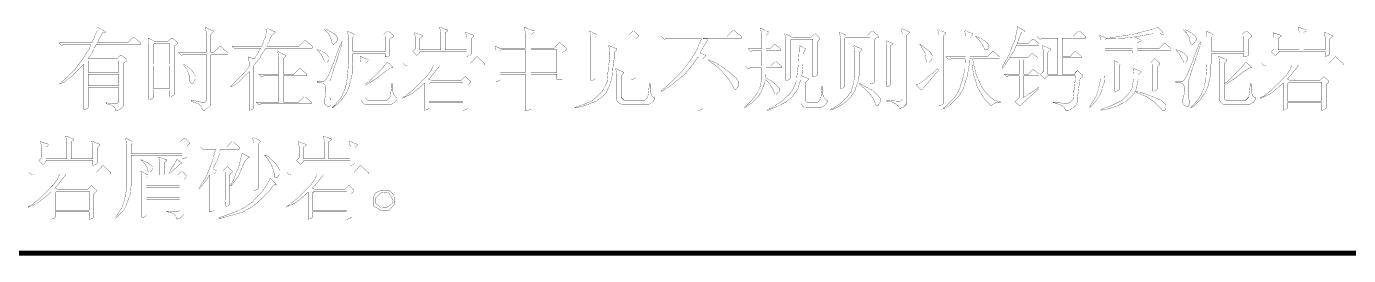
# Model space of a CAD drawing. Extents: x 94 to 452, y -72 to 1042.
# Drawn here: x 268.9 to 322.8, y 798 to 807.4 of the extents above; entities that cross this region are included whole.
import ezdxf

# ---------------------------------------------------------------- set-up
doc = ezdxf.new("R2010")
doc.units = 0
doc.header["$MEASUREMENT"] = 0
doc.layers.add('TREE_LAYER', color=7, linetype='Continuous')

msp = doc.modelspace()

# ---------------------------------------------------------------- linework, layer by layer
at = {"layer": 'TREE_LAYER'}
for points, const_width, elevation in [([(271.827066, 807.342427), (271.827066, 807.342427), (271.827066, 807.218897), (271.607458, 806.72478), (271.593733, 806.711054), (270.248635, 806.711054), (270.358439, 806.60125), (270.399615, 806.60125), (270.427066, 806.642427), (271.566282, 806.642427), (271.566282, 806.642427), (271.497655, 806.463995), (271.387851, 806.313015), (271.23687, 806.052231), (270.907458, 805.613015), (270.550596, 805.269878), (270.289811, 805.036544), (270.468243, 805.105172), (270.550596, 805.187525), (270.797655, 805.352231), (271.264321, 805.832623), (271.278047, 805.832623), (271.278047, 804.007133), (271.3604, 804.007133), (271.415302, 804.034584), (271.456478, 804.07576), (271.456478, 804.885564), (271.456478, 804.885564), (272.691772, 804.885564), (272.705498, 804.885564), (272.705498, 804.295368), (272.623145, 804.22674), (272.417262, 804.22674), (272.21138, 804.267917), (272.183929, 804.267917), (272.183929, 804.22674), (272.376086, 804.185564), (272.48589, 804.116936), (272.554517, 804.048309), (272.581968, 803.938505), (272.595694, 803.938505), (272.705498, 803.979682), (272.801576, 804.034584), (272.883929, 804.116936), (272.883929, 805.873799), (273.021184, 805.969878), (273.034909, 805.983603), (273.034909, 806.02478), (272.815302, 806.203211), (272.774125, 806.203211), (272.623145, 806.052231), (271.442753, 806.052231), (271.442753, 806.065956), (271.566282, 806.230662), (271.78589, 806.642427), (273.583929, 806.642427), (273.583929, 806.711054), (273.323145, 806.930662), (273.281968, 806.930662), (273.06236, 806.711054), (271.827066, 806.711054), (271.827066, 806.72478), (271.909419, 806.87576), (272.032949, 807.109093), (272.0604, 807.122819), (272.183929, 807.15027), (271.827066, 807.342427), (271.827066, 807.342427)], 0.01, 21), ([(273.899615, 806.903211), (273.899615, 806.903211), (273.899615, 806.87576), (273.927066, 806.656152), (273.927066, 804.405172), (274.023145, 804.418897), (274.078047, 804.446348), (274.119223, 804.487525), (274.119223, 804.77576), (274.119223, 804.77576), (274.764321, 804.77576), (274.778047, 804.77576), (274.778047, 804.514976), (274.819223, 804.514976), (274.915302, 804.556152), (274.956478, 804.597329), (274.956478, 806.573799), (275.093733, 806.669878), (275.107458, 806.683603), (275.107458, 806.711054), (274.887851, 806.903211), (274.846674, 806.903211), (274.695694, 806.752231), (274.187851, 806.752231), (273.899615, 806.903211), (273.899615, 806.903211)], 0.01, 21), ([(276.246674, 807.342427), (276.232949, 807.342427), (276.232949, 807.314976), (276.274125, 807.095368), (276.274125, 806.313015), (276.274125, 806.313015), (275.134909, 806.313015), (275.244713, 806.203211), (275.28589, 806.203211), (275.327066, 806.244387), (276.274125, 806.244387), (276.274125, 806.230662), (276.274125, 804.377721), (276.205498, 804.295368), (276.040792, 804.295368), (275.958439, 804.322819), (275.944713, 804.322819), (275.86236, 804.336544), (275.656478, 804.377721), (275.656478, 804.336544), (275.766282, 804.295368), (275.834909, 804.267917), (275.944713, 804.22674), (276.054517, 804.116936), (276.123145, 803.965956), (276.205498, 803.965956), (276.205498, 803.979682), (276.41138, 804.116936), (276.452556, 804.185564), (276.452556, 806.230662), (276.466282, 806.244387), (277.152556, 806.244387), (277.152556, 806.313015), (277.001576, 806.422819), (276.864321, 806.573799), (276.823145, 806.573799), (276.56236, 806.313015), (276.466282, 806.313015), (276.452556, 806.313015), (276.452556, 807.040466), (276.56236, 807.15027), (276.56236, 807.191446), (276.383929, 807.260074), (276.246674, 807.342427), (276.246674, 807.342427)], 0.01, 21), ([(278.758439, 807.30125), (278.744713, 807.30125), (278.744713, 807.287525), (278.676086, 806.930662), (278.634909, 806.862035), (278.566282, 806.642427), (278.525105, 806.573799), (277.317262, 806.573799), (277.427066, 806.463995), (277.468243, 806.463995), (277.509419, 806.491446), (278.483929, 806.491446), (278.483929, 806.491446), (278.346674, 806.244387), (278.223145, 806.052231), (277.976086, 806.134584), (278.017262, 805.928701), (278.017262, 805.75027), (277.907458, 805.585564), (277.248635, 804.92674), (277.289811, 804.92674), (277.303537, 804.92674), (277.468243, 805.022819), (277.605498, 805.132623), (278.017262, 805.544387), (278.017262, 805.530662), (278.017262, 803.965956), (278.099615, 803.979682), (278.154517, 804.007133), (278.195694, 804.048309), (278.195694, 805.777721), (278.456478, 806.093407), (278.497655, 806.203211), (278.634909, 806.381642), (278.676086, 806.477721), (278.689811, 806.491446), (280.583929, 806.491446), (280.583929, 806.573799), (280.323145, 806.793407), (280.281968, 806.793407), (280.06236, 806.573799), (278.730988, 806.573799), (278.730988, 806.573799), (278.813341, 806.738505), (278.93687, 807.013015), (279.074125, 807.122819), (279.074125, 807.15027), (278.758439, 807.30125), (278.758439, 807.30125)], 0.01, 21), ([(281.1604, 807.260074), (281.078047, 807.260074), (281.229027, 807.109093), (281.338831, 806.930662), (281.366282, 806.779682), (281.407458, 806.683603), (281.448635, 806.642427), (281.476086, 806.642427), (281.558439, 806.72478), (281.627066, 806.820858), (281.627066, 806.903211), (281.544713, 807.02674), (281.407458, 807.122819), (281.1604, 807.260074), (281.1604, 807.260074)], 0.01, 21), ([(282.038831, 807.191446), (282.025105, 807.191446), (282.025105, 807.163995), (282.066282, 806.944387), (282.066282, 805.873799), (282.025105, 805.393407), (282.025105, 805.311054), (281.956478, 804.940466), (281.956478, 804.913015), (281.805498, 804.556152), (281.73687, 804.446348), (281.517262, 804.185564), (281.407458, 804.07576), (281.448635, 804.07576), (281.613341, 804.213015), (281.778047, 804.377721), (281.997655, 804.693407), (282.107458, 804.954191), (282.107458, 805.009093), (282.134909, 805.091446), (282.176086, 805.269878), (282.217262, 805.448309), (282.217262, 805.805172), (282.244713, 805.90125), (282.244713, 806.271838), (282.258439, 806.271838), (283.56236, 806.271838), (283.56236, 806.271838), (283.56236, 806.134584), (283.603537, 806.134584), (283.699615, 806.162035), (283.754517, 806.203211), (283.754517, 806.862035), (283.891772, 806.958113), (283.891772, 806.971838), (283.891772, 807.013015), (283.68589, 807.191446), (283.644713, 807.191446), (283.493733, 807.040466), (282.327066, 807.040466), (282.038831, 807.191446), (282.038831, 807.191446)], 0.01, 21), ([(282.28589, 806.971838), (282.28589, 806.971838), (283.56236, 806.971838), (283.56236, 806.971838), (283.56236, 806.354191), (283.56236, 806.354191), (282.258439, 806.354191), (282.244713, 806.354191), (282.244713, 806.930662), (282.28589, 806.971838), (282.28589, 806.971838)], 0.01, 21), ([(285.799615, 807.342427), (285.78589, 807.342427), (285.78589, 807.314976), (285.827066, 807.136544), (285.827066, 806.422819), (285.813341, 806.422819), (284.989811, 806.422819), (284.976086, 806.422819), (284.976086, 806.903211), (285.08589, 806.971838), (285.08589, 806.971838), (285.08589, 807.013015), (284.756478, 807.122819), (284.797655, 806.916936), (284.797655, 806.463995), (284.687851, 806.354191), (284.838831, 806.203211), (284.866282, 806.203211), (284.976086, 806.313015), (284.976086, 806.340466), (284.989811, 806.354191), (286.883929, 806.354191), (286.883929, 806.340466), (286.883929, 806.162035), (286.966282, 806.17576), (287.021184, 806.203211), (287.06236, 806.244387), (287.06236, 806.862035), (287.172164, 806.971838), (287.172164, 807.013015), (286.993733, 807.081642), (286.842753, 807.15027), (286.883929, 806.916936), (286.883929, 806.422819), (286.883929, 806.422819), (286.005498, 806.422819), (286.005498, 806.422819), (286.005498, 807.122819), (286.115302, 807.191446), (286.115302, 807.191446), (286.115302, 807.232623), (285.799615, 807.342427), (285.799615, 807.342427)], 0.01, 21), ([(289.258439, 807.342427), (289.244713, 807.342427), (289.244713, 807.273799), (289.28589, 807.054191), (289.28589, 806.505172), (289.28589, 806.491446), (288.215302, 806.491446), (288.050596, 806.573799), (288.03687, 806.573799), (288.03687, 806.560074), (288.078047, 806.395368), (288.078047, 805.146348), (288.1604, 805.146348), (288.215302, 805.173799), (288.256478, 805.214976), (288.256478, 805.434584), (288.270204, 805.434584), (289.28589, 805.434584), (289.28589, 805.434584), (289.28589, 803.938505), (289.327066, 803.938505), (289.450596, 803.979682), (289.505498, 804.007133), (289.505498, 805.434584), (289.505498, 805.434584), (290.56236, 805.434584), (290.56236, 805.434584), (290.56236, 805.214976), (290.781968, 805.214976), (290.781968, 806.313015), (290.9604, 806.422819), (290.974125, 806.422819), (290.974125, 806.463995), (290.83687, 806.587525), (290.68589, 806.711054), (290.644713, 806.711054), (290.452556, 806.491446), (289.505498, 806.491446), (289.505498, 806.505172), (289.505498, 807.040466), (289.642753, 807.15027), (289.656478, 807.15027), (289.656478, 807.191446), (289.43687, 807.260074), (289.423145, 807.260074), (289.258439, 807.342427), (289.258439, 807.342427)], 0.01, 21), ([(291.907458, 807.191446), (291.907458, 807.191446), (291.907458, 807.163995), (291.948635, 806.944387), (291.948635, 805.173799), (292.030988, 805.187525), (292.08589, 805.214976), (292.127066, 805.256152), (292.127066, 806.930662), (292.168243, 806.971838), (293.581968, 806.971838), (293.595694, 806.971838), (293.595694, 805.214976), (293.63687, 805.214976), (293.732949, 805.256152), (293.774125, 805.283603), (293.774125, 806.862035), (293.883929, 806.971838), (293.883929, 807.013015), (293.705498, 807.191446), (293.664321, 807.191446), (293.513341, 807.040466), (292.195694, 807.040466), (291.907458, 807.191446), (291.907458, 807.191446)], 0.01, 21), ([(297.781968, 807.232623), (297.754517, 807.232623), (297.493733, 806.971838), (294.817262, 806.971838), (294.927066, 806.862035), (294.968243, 806.862035), (295.009419, 806.903211), (296.464321, 806.903211), (296.464321, 806.889485), (296.327066, 806.573799), (296.327066, 806.560074), (296.244713, 806.381642), (295.983929, 805.969878), (295.695694, 805.585564), (295.132949, 805.022819), (294.789811, 804.734584), (294.872164, 804.748309), (295.187851, 804.954191), (295.764321, 805.420858), (296.107458, 805.832623), (296.272164, 806.079682), (296.313341, 806.134584), (296.327066, 806.107133), (296.327066, 803.965956), (296.395694, 803.965956), (296.464321, 804.007133), (296.505498, 804.048309), (296.505498, 806.052231), (296.615302, 806.162035), (296.615302, 806.203211), (296.395694, 806.299289), (296.725105, 806.862035), (296.725105, 806.862035), (296.519223, 806.889485), (296.532949, 806.903211), (298.083929, 806.903211), (298.083929, 806.971838), (297.932949, 807.081642), (297.781968, 807.232623), (297.781968, 807.232623)], 0.01, 21), ([(298.880007, 807.30125), (298.866282, 807.30125), (298.866282, 807.273799), (298.907458, 807.054191), (298.907458, 806.463995), (298.907458, 806.463995), (298.358439, 806.463995), (298.468243, 806.354191), (298.509419, 806.354191), (298.53687, 806.381642), (298.907458, 806.381642), (298.907458, 806.381642), (298.907458, 805.763995), (298.907458, 805.763995), (298.248635, 805.763995), (298.358439, 805.654191), (298.399615, 805.654191), (298.427066, 805.695368), (298.907458, 805.695368), (298.907458, 805.681642), (298.907458, 805.242427), (298.880007, 805.077721), (298.852556, 804.967917), (298.838831, 804.885564), (298.729027, 804.665956), (298.578047, 804.446348), (298.207458, 804.07576), (298.26236, 804.089485), (298.399615, 804.199289), (298.495694, 804.254191), (298.770204, 804.528701), (298.907458, 804.734584), (299.058439, 805.173799), (299.058439, 805.228701), (299.209419, 805.063995), (299.374125, 804.816936), (299.456478, 804.597329), (299.497655, 804.597329), (299.634909, 804.734584), (299.634909, 804.844387), (299.442753, 805.05027), (299.319223, 805.146348), (299.140792, 805.242427), (299.072164, 805.283603), (299.08589, 805.434584), (299.08589, 805.681642), (299.099615, 805.695368), (299.717262, 805.695368), (299.717262, 805.763995), (299.497655, 805.942427), (299.456478, 805.942427), (299.278047, 805.763995), (299.099615, 805.763995), (299.08589, 805.763995), (299.08589, 806.381642), (299.099615, 806.381642), (299.676086, 806.381642), (299.676086, 806.463995), (299.456478, 806.642427), (299.415302, 806.642427), (299.23687, 806.463995), (299.099615, 806.463995), (299.08589, 806.463995), (299.08589, 807.013015), (299.195694, 807.122819), (299.195694, 807.15027), (299.017262, 807.232623), (298.880007, 807.30125), (298.880007, 807.30125)], 0.01, 21), ([(299.868243, 807.081642), (299.854517, 807.081642), (299.854517, 807.054191), (299.895694, 806.834584), (299.895694, 805.173799), (299.978047, 805.187525), (300.032949, 805.214976), (300.074125, 805.256152), (300.074125, 806.820858), (300.115302, 806.862035), (300.993733, 806.862035), (300.993733, 806.862035), (300.993733, 805.32478), (301.034909, 805.32478), (301.144713, 805.365956), (301.172164, 805.393407), (301.172164, 806.752231), (301.281968, 806.862035), (301.281968, 806.903211), (301.103537, 807.081642), (301.06236, 807.081642), (300.925105, 806.930662), (300.156478, 806.930662), (299.868243, 807.081642), (299.868243, 807.081642)], 0.01, 21), ([(303.43687, 807.191446), (303.395694, 807.191446), (303.217262, 807.013015), (302.366282, 807.013015), (302.078047, 807.15027), (302.119223, 806.916936), (302.119223, 804.844387), (302.201576, 804.858113), (302.256478, 804.885564), (302.297655, 804.92674), (302.297655, 806.903211), (302.338831, 806.930662), (303.313341, 806.930662), (303.327066, 806.930662), (303.327066, 805.036544), (303.368243, 805.036544), (303.464321, 805.063995), (303.505498, 805.105172), (303.505498, 806.820858), (303.574125, 806.903211), (303.683929, 806.930662), (303.683929, 806.971838), (303.43687, 807.191446), (303.43687, 807.191446)], 0.01, 21), ([(304.603537, 807.30125), (304.603537, 807.30125), (304.603537, 807.273799), (304.644713, 807.054191), (304.644713, 804.405172), (304.56236, 804.336544), (304.41138, 804.336544), (304.41138, 804.336544), (304.219223, 804.35027), (304.219223, 804.363995), (304.013341, 804.377721), (304.013341, 804.336544), (304.232949, 804.295368), (304.425105, 804.185564), (304.493733, 804.116936), (304.493733, 804.048309), (304.576086, 804.048309), (304.672164, 804.07576), (304.823145, 804.22674), (304.823145, 807.013015), (304.932949, 807.122819), (304.932949, 807.15027), (304.754517, 807.232623), (304.603537, 807.30125), (304.603537, 807.30125)], 0.01, 21), ([(306.099615, 807.260074), (306.08589, 807.260074), (306.08589, 807.246348), (306.127066, 807.02674), (306.127066, 805.599289), (306.127066, 805.599289), (306.113341, 805.599289), (306.08589, 805.654191), (305.852556, 805.448309), (305.729027, 805.365956), (305.564321, 805.20125), (305.358439, 805.063995), (305.207458, 804.995368), (305.427066, 804.77576), (305.948635, 805.393407), (306.127066, 805.571838), (306.127066, 805.571838), (306.127066, 804.158113), (306.195694, 804.158113), (306.264321, 804.185564), (306.305498, 804.22674), (306.305498, 806.971838), (306.415302, 807.081642), (306.415302, 807.122819), (306.23687, 807.191446), (306.099615, 807.260074), (306.099615, 807.260074)], 0.01, 21), ([(307.197655, 807.232623), (307.183929, 807.232623), (307.183929, 807.205172), (307.225105, 806.985564), (307.225105, 806.203211), (307.225105, 806.203211), (307.225105, 806.134584), (307.21138, 806.134584), (306.415302, 806.134584), (306.525105, 806.02478), (306.566282, 806.02478), (306.607458, 806.052231), (307.21138, 806.052231), (307.21138, 806.052231), (307.197655, 805.846348), (307.197655, 805.846348), (307.197655, 805.791446), (307.197655, 805.777721), (307.197655, 805.722819), (307.183929, 805.722819), (307.183929, 805.640466), (307.142753, 805.379682), (307.087851, 805.187525), (307.074125, 805.132623), (307.032949, 805.022819), (307.005498, 804.913015), (306.895694, 804.665956), (306.744713, 804.446348), (306.442753, 804.144387), (306.278047, 804.007133), (306.387851, 804.048309), (306.593733, 804.185564), (306.93687, 804.528701), (307.074125, 804.734584), (307.101576, 804.789485), (307.156478, 804.913015), (307.156478, 804.92674), (307.293733, 805.352231), (307.334909, 805.599289), (307.376086, 805.846348), (307.389811, 806.038505), (307.389811, 806.052231), (307.472164, 806.052231), (307.48589, 806.052231), (307.48589, 805.818897), (307.513341, 805.654191), (307.554517, 805.393407), (307.595694, 805.256152), (307.595694, 805.242427), (307.623145, 805.20125), (307.691772, 804.92674), (307.883929, 804.597329), (307.993733, 804.418897), (308.254517, 804.158113), (308.281968, 804.158113), (308.364321, 804.22674), (308.4604, 804.267917), (308.652556, 804.267917), (308.652556, 804.295368), (308.391772, 804.377721), (308.213341, 804.514976), (308.021184, 804.707133), (307.883929, 804.913015), (307.664321, 805.379682), (307.595694, 805.654191), (307.595694, 805.667917), (307.568243, 805.75027), (307.568243, 805.763995), (307.513341, 806.052231), (307.527066, 806.052231), (308.61138, 806.052231), (308.61138, 806.134584), (308.364321, 806.354191), (308.323145, 806.354191), (308.103537, 806.134584), (307.403537, 806.134584), (307.403537, 806.162035), (307.403537, 806.203211), (307.403537, 806.930662), (307.513341, 807.040466), (307.513341, 807.081642), (307.334909, 807.15027), (307.197655, 807.232623), (307.197655, 807.232623)], 0.01, 21), ([(307.63687, 806.971838), (307.623145, 806.971838), (307.746674, 806.848309), (307.883929, 806.669878), (307.966282, 806.518897), (308.021184, 806.422819), (308.034909, 806.422819), (308.103537, 806.422819), (308.172164, 806.532623), (308.172164, 806.60125), (308.103537, 806.711054), (307.883929, 806.862035), (307.63687, 806.971838), (307.63687, 806.971838)], 0.01, 21), ([(309.338831, 807.369878), (309.338831, 807.369878), (309.338831, 807.328701), (309.229027, 806.793407), (309.146674, 806.642427), (309.009419, 806.244387), (308.734909, 805.75027), (308.707458, 805.695368), (308.707458, 805.654191), (308.789811, 805.736544), (308.995694, 806.065956), (309.009419, 806.02478), (309.407458, 806.02478), (309.407458, 806.011054), (309.407458, 805.434584), (309.407458, 805.434584), (308.789811, 805.434584), (308.899615, 805.32478), (308.927066, 805.32478), (308.968243, 805.365956), (309.407458, 805.365956), (309.407458, 805.352231), (309.407458, 804.487525), (309.256478, 804.336544), (309.256478, 804.295368), (309.407458, 804.158113), (309.448635, 804.158113), (310.217262, 804.844387), (310.217262, 804.885564), (310.176086, 804.885564), (310.038831, 804.77576), (309.599615, 804.487525), (309.58589, 804.487525), (309.58589, 805.352231), (309.599615, 805.365956), (310.217262, 805.365956), (310.217262, 805.434584), (309.997655, 805.613015), (309.956478, 805.613015), (309.778047, 805.434584), (309.599615, 805.434584), (309.58589, 805.434584), (309.58589, 806.011054), (309.599615, 806.02478), (310.176086, 806.02478), (310.176086, 806.093407), (309.956478, 806.271838), (309.915302, 806.271838), (309.73687, 806.093407), (309.023145, 806.093407), (309.009419, 806.093407), (309.187851, 806.367917), (309.297655, 806.614976), (309.297655, 806.60125), (310.217262, 806.60125), (310.217262, 806.683603), (309.997655, 806.862035), (309.956478, 806.862035), (309.778047, 806.683603), (309.325105, 806.683603), (309.325105, 806.683603), (309.366282, 806.779682), (309.448635, 807.013015), (309.517262, 807.15027), (309.517262, 807.15027), (309.627066, 807.15027), (309.627066, 807.191446), (309.338831, 807.369878), (309.338831, 807.369878)], 0.01, 21), ([(311.864321, 807.191446), (311.823145, 807.191446), (311.603537, 806.971838), (310.134909, 806.971838), (310.244713, 806.862035), (310.28589, 806.862035), (310.327066, 806.903211), (310.972164, 806.903211), (310.98589, 806.889485), (310.98589, 805.434584), (310.972164, 805.434584), (310.587851, 805.434584), (310.574125, 805.434584), (310.574125, 806.313015), (310.683929, 806.422819), (310.683929, 806.463995), (310.505498, 806.532623), (310.354517, 806.60125), (310.395694, 806.367917), (310.395694, 805.544387), (310.28589, 805.434584), (310.28589, 805.393407), (310.43687, 805.256152), (310.464321, 805.256152), (310.574125, 805.365956), (311.68589, 805.365956), (311.699615, 805.352231), (311.713341, 805.214976), (311.672164, 805.077721), (311.603537, 804.405172), (311.521184, 804.322819), (311.383929, 804.22674), (311.232949, 804.22674), (310.999615, 804.295368), (310.793733, 804.295368), (310.793733, 804.267917), (310.834909, 804.267917), (311.095694, 804.185564), (311.246674, 804.07576), (311.315302, 803.938505), (311.383929, 803.938505), (311.630988, 804.07576), (311.713341, 804.158113), (311.727066, 804.171838), (311.781968, 804.322819), (311.781968, 804.432623), (311.850596, 804.995368), (311.864321, 805.077721), (311.891772, 805.256152), (312.001576, 805.365956), (312.001576, 805.393407), (311.891772, 805.47576), (311.781968, 805.585564), (311.672164, 805.47576), (311.68589, 805.448309), (311.672164, 805.434584), (311.164321, 805.434584), (311.164321, 805.434584), (311.164321, 806.093407), (311.164321, 806.093407), (311.932949, 806.093407), (311.932949, 806.162035), (311.713341, 806.354191), (311.672164, 806.354191), (311.493733, 806.162035), (311.164321, 806.162035), (311.164321, 806.17576), (311.164321, 806.889485), (311.164321, 806.903211), (312.11138, 806.903211), (312.11138, 806.971838), (311.864321, 807.191446), (311.864321, 807.191446)], 0.01, 21), ([(315.06236, 807.342427), (314.746674, 807.232623), (314.719223, 807.232623), (313.991772, 807.040466), (313.950596, 807.040466), (313.08589, 806.903211), (313.017262, 806.903211), (313.017262, 806.889485), (312.948635, 806.889485), (312.948635, 806.903211), (312.921184, 806.916936), (312.687851, 807.013015), (312.729027, 806.834584), (312.729027, 805.242427), (312.646674, 804.871838), (312.646674, 804.844387), (312.53687, 804.514976), (312.427066, 804.336544), (312.289811, 804.116936), (312.289811, 804.07576), (312.550596, 804.35027), (312.687851, 804.556152), (312.701576, 804.611054), (312.797655, 804.830662), (312.797655, 804.871838), (312.866282, 805.063995), (312.880007, 805.228701), (312.893733, 805.228701), (312.893733, 805.269878), (312.907458, 805.393407), (312.907458, 806.381642), (312.907458, 806.381642), (314.019223, 806.381642), (314.032949, 806.381642), (314.019223, 806.271838), (314.019223, 806.271838), (314.019223, 806.17576), (314.019223, 806.17576), (314.019223, 806.093407), (314.005498, 806.093407), (314.005498, 805.997329), (314.005498, 805.997329), (314.005498, 805.914976), (314.005498, 805.914976), (313.442753, 805.914976), (313.278047, 805.983603), (313.305498, 805.805172), (313.305498, 804.734584), (313.401576, 804.748309), (313.456478, 804.77576), (313.497655, 804.816936), (313.497655, 805.805172), (313.525105, 805.832623), (314.842753, 805.832623), (314.842753, 805.832623), (314.842753, 804.734584), (314.883929, 804.734584), (314.980007, 804.77576), (315.034909, 804.816936), (315.034909, 805.722819), (315.144713, 805.832623), (315.144713, 805.873799), (314.952556, 806.052231), (314.925105, 806.052231), (314.774125, 805.914976), (314.197655, 805.914976), (314.183929, 805.914976), (314.183929, 805.956152), (314.197655, 805.969878), (314.197655, 806.065956), (314.197655, 806.065956), (314.197655, 806.162035), (314.197655, 806.162035), (314.197655, 806.258113), (314.21138, 806.271838), (314.21138, 806.381642), (314.21138, 806.381642), (315.61138, 806.381642), (315.61138, 806.463995), (315.364321, 806.683603), (315.323145, 806.683603), (315.103537, 806.463995), (314.225105, 806.463995), (314.21138, 806.463995), (314.21138, 806.532623), (314.225105, 806.532623), (314.225105, 806.711054), (314.36236, 806.779682), (314.376086, 806.793407), (314.376086, 806.820858), (314.087851, 806.958113), (314.115302, 806.958113), (314.238831, 806.971838), (314.870204, 807.081642), (315.144713, 807.081642), (315.281968, 807.040466), (315.254517, 807.15027), (315.06236, 807.342427), (315.06236, 807.342427)], 0.01, 21), ([(314.019223, 806.944387), (314.019223, 806.958113), (314.046674, 806.944387), (314.046674, 806.669878), (314.032949, 806.669878), (314.032949, 806.573799), (314.032949, 806.560074), (314.032949, 806.463995), (314.019223, 806.463995), (312.907458, 806.463995), (312.907458, 806.463995), (312.907458, 806.820858), (312.948635, 806.87576), (313.717262, 806.903211), (313.854517, 806.930662), (314.019223, 806.944387), (314.019223, 806.944387)], 0.01, 21), ([(316.1604, 807.260074), (316.078047, 807.260074), (316.229027, 807.109093), (316.338831, 806.930662), (316.366282, 806.779682), (316.407458, 806.683603), (316.448635, 806.642427), (316.476086, 806.642427), (316.558439, 806.72478), (316.627066, 806.820858), (316.627066, 806.903211), (316.544713, 807.02674), (316.407458, 807.122819), (316.1604, 807.260074), (316.1604, 807.260074)], 0.01, 21), ([(317.038831, 807.191446), (317.025105, 807.191446), (317.025105, 807.163995), (317.066282, 806.944387), (317.066282, 805.873799), (317.025105, 805.393407), (317.025105, 805.311054), (316.956478, 804.940466), (316.956478, 804.913015), (316.805498, 804.556152), (316.73687, 804.446348), (316.517262, 804.185564), (316.407458, 804.07576), (316.448635, 804.07576), (316.613341, 804.213015), (316.778047, 804.377721), (316.997655, 804.693407), (317.107458, 804.954191), (317.107458, 805.009093), (317.134909, 805.091446), (317.176086, 805.269878), (317.217262, 805.448309), (317.217262, 805.805172), (317.244713, 805.90125), (317.244713, 806.271838), (317.258439, 806.271838), (318.56236, 806.271838), (318.56236, 806.271838), (318.56236, 806.134584), (318.603537, 806.134584), (318.699615, 806.162035), (318.754517, 806.203211), (318.754517, 806.862035), (318.891772, 806.958113), (318.891772, 806.971838), (318.891772, 807.013015), (318.68589, 807.191446), (318.644713, 807.191446), (318.493733, 807.040466), (317.327066, 807.040466), (317.038831, 807.191446), (317.038831, 807.191446)], 0.01, 21), ([(317.28589, 806.971838), (317.28589, 806.971838), (318.56236, 806.971838), (318.56236, 806.971838), (318.56236, 806.354191), (318.56236, 806.354191), (317.258439, 806.354191), (317.244713, 806.354191), (317.244713, 806.930662), (317.28589, 806.971838), (317.28589, 806.971838)], 0.01, 21), ([(320.799615, 807.342427), (320.78589, 807.342427), (320.78589, 807.314976), (320.827066, 807.136544), (320.827066, 806.422819), (320.813341, 806.422819), (319.989811, 806.422819), (319.976086, 806.422819), (319.976086, 806.903211), (320.08589, 806.971838), (320.08589, 806.971838), (320.08589, 807.013015), (319.756478, 807.122819), (319.797655, 806.916936), (319.797655, 806.463995), (319.687851, 806.354191), (319.838831, 806.203211), (319.866282, 806.203211), (319.976086, 806.313015), (319.976086, 806.340466), (319.989811, 806.354191), (321.883929, 806.354191), (321.883929, 806.340466), (321.883929, 806.162035), (321.966282, 806.17576), (322.021184, 806.203211), (322.06236, 806.244387), (322.06236, 806.862035), (322.172164, 806.971838), (322.172164, 807.013015), (321.993733, 807.081642), (321.842753, 807.15027), (321.883929, 806.916936), (321.883929, 806.422819), (321.883929, 806.422819), (321.005498, 806.422819), (321.005498, 806.422819), (321.005498, 807.122819), (321.115302, 807.191446), (321.115302, 807.191446), (321.115302, 807.232623), (320.799615, 807.342427), (320.799615, 807.342427)], 0.01, 21), ([(274.146674, 806.669878), (274.146674, 806.683603), (274.764321, 806.683603), (274.778047, 806.669878), (274.778047, 805.846348), (274.764321, 805.832623), (274.119223, 805.832623), (274.119223, 805.846348), (274.119223, 806.642427), (274.146674, 806.669878), (274.146674, 806.669878)], 0.01, 21), ([(279.197655, 806.354191), (279.183929, 806.354191), (279.183929, 806.32674), (279.225105, 806.107133), (279.225105, 805.434584), (279.225105, 805.434584), (278.415302, 805.434584), (278.525105, 805.32478), (278.566282, 805.32478), (278.607458, 805.365956), (279.225105, 805.365956), (279.225105, 805.352231), (279.225105, 804.309093), (279.225105, 804.295368), (278.305498, 804.295368), (278.415302, 804.185564), (278.456478, 804.185564), (278.497655, 804.22674), (280.542753, 804.22674), (280.542753, 804.295368), (280.295694, 804.514976), (280.254517, 804.514976), (280.034909, 804.295368), (279.417262, 804.295368), (279.403537, 804.309093), (279.403537, 805.352231), (279.417262, 805.365956), (280.364321, 805.365956), (280.364321, 805.434584), (280.103537, 805.654191), (280.06236, 805.654191), (279.842753, 805.434584), (279.417262, 805.434584), (279.403537, 805.434584), (279.403537, 806.052231), (279.513341, 806.162035), (279.513341, 806.203211), (279.334909, 806.271838), (279.197655, 806.354191), (279.197655, 806.354191)], 0.01, 21), ([(280.830988, 806.422819), (280.789811, 806.422819), (280.872164, 806.340466), (280.968243, 806.203211), (281.119223, 805.914976), (281.187851, 805.914976), (281.229027, 805.956152), (281.256478, 806.011054), (281.256478, 806.134584), (281.187851, 806.230662), (281.078047, 806.313015), (280.940792, 806.381642), (280.830988, 806.422819), (280.830988, 806.422819)], 0.01, 21), ([(281.805498, 806.752231), (281.73687, 806.642427), (281.517262, 806.079682), (281.517262, 806.052231), (281.256478, 805.393407), (281.146674, 805.214976), (281.078047, 805.146348), (280.789811, 805.146348), (280.789811, 805.105172), (280.899615, 805.105172), (281.03687, 805.063995), (281.119223, 804.981642), (281.146674, 804.885564), (281.146674, 804.734584), (281.119223, 804.542427), (281.119223, 804.514976), (281.078047, 804.418897), (281.078047, 804.267917), (281.119223, 804.185564), (281.215302, 804.116936), (281.297655, 804.116936), (281.338831, 804.213015), (281.338831, 804.377721), (281.297655, 804.514976), (281.297655, 805.146348), (281.338831, 805.242427), (281.380007, 805.365956), (281.476086, 805.681642), (281.503537, 805.75027), (281.778047, 806.587525), (281.778047, 806.614976), (281.805498, 806.752231), (281.805498, 806.752231)], 0.01, 21), ([(288.297655, 806.422819), (288.297655, 806.422819), (289.28589, 806.422819), (289.28589, 806.422819), (289.28589, 805.516936), (289.28589, 805.503211), (288.270204, 805.503211), (288.256478, 805.516936), (288.256478, 806.381642), (288.297655, 806.422819), (288.297655, 806.422819)], 0.01, 21), ([(289.505498, 806.422819), (289.505498, 806.422819), (290.56236, 806.422819), (290.56236, 806.422819), (290.56236, 805.516936), (290.56236, 805.503211), (289.505498, 805.503211), (289.505498, 805.516936), (289.505498, 806.422819), (289.505498, 806.422819)], 0.01, 21), ([(292.676086, 806.60125), (292.676086, 806.60125), (292.676086, 806.587525), (292.717262, 806.367917), (292.717262, 806.038505), (292.676086, 805.832623), (292.66236, 805.599289), (292.634909, 805.47576), (292.634909, 805.420858), (292.607458, 805.105172), (292.415302, 804.734584), (292.223145, 804.542427), (291.976086, 804.336544), (291.619223, 804.185564), (291.289811, 804.07576), (291.399615, 804.07576), (291.783929, 804.185564), (292.140792, 804.322819), (292.168243, 804.336544), (292.415302, 804.514976), (292.566282, 804.665956), (292.744713, 805.063995), (292.78589, 805.242427), (292.827066, 805.420858), (292.840792, 805.613015), (292.854517, 805.791446), (292.854517, 805.846348), (292.895694, 806.038505), (292.895694, 806.313015), (293.005498, 806.422819), (293.005498, 806.463995), (292.827066, 806.532623), (292.676086, 806.60125), (292.676086, 806.60125)], 0.01, 21), ([(300.444713, 806.60125), (300.444713, 806.60125), (300.444713, 806.560074), (300.430988, 806.271838), (300.403537, 805.914976), (300.403537, 805.818897), (300.334909, 805.256152), (300.334909, 805.173799), (300.183929, 804.816936), (300.046674, 804.62478), (299.744713, 804.336544), (299.470204, 804.158113), (299.127066, 803.965956), (299.127066, 803.938505), (299.470204, 804.089485), (299.895694, 804.295368), (300.142753, 804.50125), (300.170204, 804.528701), (300.376086, 804.803211), (300.499615, 805.20125), (300.513341, 805.187525), (300.513341, 805.160074), (300.513341, 804.22674), (300.595694, 804.116936), (300.719223, 804.07576), (301.323145, 804.07576), (301.391772, 804.116936), (301.501576, 804.185564), (301.583929, 804.295368), (301.583929, 804.377721), (301.542753, 804.377721), (301.474125, 804.446348), (301.391772, 804.62478), (301.391772, 804.92674), (301.364321, 804.92674), (301.364321, 804.830662), (301.323145, 804.473799), (301.281968, 804.377721), (301.172164, 804.267917), (300.774125, 804.267917), (300.705498, 804.336544), (300.705498, 805.105172), (300.815302, 805.214976), (300.815302, 805.256152), (300.623145, 805.32478), (300.540792, 805.365956), (300.554517, 805.420858), (300.568243, 805.640466), (300.595694, 805.860074), (300.595694, 806.271838), (300.705498, 806.463995), (300.444713, 806.60125), (300.444713, 806.60125)], 0.01, 21), ([(302.668243, 806.60125), (302.668243, 806.60125), (302.668243, 806.587525), (302.695694, 806.367917), (302.695694, 805.311054), (302.654517, 805.063995), (302.640792, 805.05027), (302.627066, 804.954191), (302.558439, 804.734584), (302.407458, 804.514976), (302.105498, 804.22674), (301.830988, 804.048309), (301.707458, 804.007133), (301.817262, 804.007133), (301.830988, 804.007133), (302.105498, 804.144387), (302.325105, 804.295368), (302.558439, 804.528701), (302.73687, 804.803211), (302.750596, 804.885564), (302.846674, 805.160074), (302.8604, 805.283603), (302.887851, 805.407133), (302.887851, 806.313015), (302.997655, 806.422819), (302.997655, 806.463995), (302.805498, 806.532623), (302.668243, 806.60125), (302.668243, 806.60125)], 0.01, 21), ([(303.98589, 806.793407), (303.98589, 806.793407), (303.98589, 806.779682), (304.013341, 806.614976), (304.013341, 804.92674), (304.095694, 804.92674), (304.164321, 804.995368), (304.164321, 806.60125), (304.274125, 806.683603), (304.095694, 806.752231), (304.081968, 806.752231), (303.98589, 806.793407), (303.98589, 806.793407)], 0.01, 21), ([(305.358439, 806.642427), (305.358439, 806.642427), (305.372164, 806.628701), (305.578047, 806.271838), (305.605498, 806.038505), (305.646674, 805.914976), (305.646674, 805.914976), (305.729027, 805.914976), (305.81138, 805.997329), (305.866282, 806.093407), (305.866282, 806.17576), (305.797655, 806.313015), (305.770204, 806.340466), (305.578047, 806.491446), (305.440792, 806.60125), (305.358439, 806.642427), (305.358439, 806.642427)], 0.01, 21), ([(315.830988, 806.422819), (315.789811, 806.422819), (315.872164, 806.340466), (315.968243, 806.203211), (316.119223, 805.914976), (316.187851, 805.914976), (316.229027, 805.956152), (316.256478, 806.011054), (316.256478, 806.134584), (316.187851, 806.230662), (316.078047, 806.313015), (315.940792, 806.381642), (315.830988, 806.422819), (315.830988, 806.422819)], 0.01, 21), ([(316.805498, 806.752231), (316.73687, 806.642427), (316.517262, 806.079682), (316.517262, 806.052231), (316.256478, 805.393407), (316.146674, 805.214976), (316.078047, 805.146348), (315.789811, 805.146348), (315.789811, 805.105172), (315.899615, 805.105172), (316.03687, 805.063995), (316.119223, 804.981642), (316.146674, 804.885564), (316.146674, 804.734584), (316.119223, 804.542427), (316.119223, 804.514976), (316.078047, 804.418897), (316.078047, 804.267917), (316.119223, 804.185564), (316.215302, 804.116936), (316.297655, 804.116936), (316.338831, 804.213015), (316.338831, 804.377721), (316.297655, 804.514976), (316.297655, 805.146348), (316.338831, 805.242427), (316.380007, 805.365956), (316.476086, 805.681642), (316.503537, 805.75027), (316.778047, 806.587525), (316.778047, 806.614976), (316.805498, 806.752231), (316.805498, 806.752231)], 0.01, 21), ([(271.456478, 805.983603), (271.456478, 805.983603), (272.691772, 805.983603), (272.705498, 805.983603), (272.705498, 805.516936), (272.691772, 805.503211), (271.456478, 805.503211), (271.456478, 805.516936), (271.456478, 805.983603), (271.456478, 805.983603)], 0.01, 21), ([(275.368243, 805.832623), (275.327066, 805.832623), (275.395694, 805.736544), (275.505498, 805.585564), (275.574125, 805.365956), (275.574125, 805.173799), (275.656478, 805.063995), (275.725105, 805.063995), (275.766282, 805.146348), (275.834909, 805.242427), (275.834909, 805.32478), (275.766282, 805.462035), (275.656478, 805.613015), (275.642753, 805.62674), (275.368243, 805.832623), (275.368243, 805.832623)], 0.01, 21), ([(282.546674, 806.162035), (282.546674, 806.162035), (282.546674, 806.148309), (282.574125, 805.928701), (282.574125, 804.377721), (282.642753, 804.267917), (282.752556, 804.185564), (283.781968, 804.185564), (283.850596, 804.22674), (283.9604, 804.295368), (284.042753, 804.405172), (284.042753, 804.487525), (284.001576, 804.487525), (283.932949, 804.556152), (283.864321, 804.734584), (283.864321, 805.036544), (283.823145, 805.036544), (283.823145, 804.940466), (283.781968, 804.583603), (283.754517, 804.487525), (283.644713, 804.377721), (282.834909, 804.377721), (282.766282, 804.446348), (282.766282, 804.981642), (282.903537, 805.063995), (283.232949, 805.283603), (283.576086, 805.544387), (283.781968, 805.681642), (283.864321, 805.695368), (283.864321, 805.722819), (283.713341, 805.873799), (283.644713, 805.914976), (283.425105, 805.654191), (282.903537, 805.132623), (282.793733, 805.063995), (282.766282, 805.036544), (282.766282, 805.05027), (282.766282, 805.873799), (282.876086, 805.983603), (282.876086, 806.02478), (282.683929, 806.093407), (282.546674, 806.162035), (282.546674, 806.162035)], 0.01, 21), ([(287.323145, 806.134584), (287.281968, 806.134584), (287.034909, 805.873799), (284.289811, 805.873799), (284.399615, 805.763995), (284.427066, 805.763995), (284.468243, 805.805172), (285.525105, 805.805172), (285.525105, 805.791446), (285.470204, 805.667917), (285.456478, 805.613015), (285.278047, 805.365956), (284.715302, 804.803211), (284.372164, 804.528701), (284.248635, 804.487525), (284.248635, 804.446348), (284.605498, 804.611054), (284.6604, 804.638505), (285.044713, 804.954191), (285.154517, 805.063995), (285.168243, 805.063995), (285.168243, 803.965956), (285.250596, 803.979682), (285.305498, 804.007133), (285.346674, 804.048309), (285.346674, 804.254191), (285.346674, 804.267917), (286.732949, 804.267917), (286.732949, 804.254191), (286.732949, 803.965956), (286.774125, 803.965956), (286.883929, 804.007133), (286.925105, 804.048309), (286.925105, 804.995368), (287.034909, 805.105172), (287.034909, 805.146348), (286.842753, 805.32478), (286.815302, 805.32478), (286.664321, 805.173799), (285.456478, 805.173799), (285.332949, 805.228701), (285.470204, 805.379682), (285.744713, 805.722819), (285.78589, 805.805172), (287.61138, 805.805172), (287.61138, 805.873799), (287.474125, 805.983603), (287.323145, 806.134584), (287.323145, 806.134584)], 0.01, 21), ([(296.738831, 806.02478), (296.725105, 806.02478), (296.807458, 805.942427), (297.013341, 805.805172), (297.246674, 805.599289), (297.576086, 805.214976), (297.781968, 804.858113), (297.823145, 804.816936), (297.864321, 804.816936), (297.932949, 804.913015), (297.974125, 804.995368), (297.974125, 805.105172), (297.864321, 805.283603), (297.466282, 805.613015), (297.246674, 805.763995), (297.068243, 805.873799), (296.834909, 805.983603), (296.738831, 806.02478), (296.738831, 806.02478)], 0.01, 21), ([(317.546674, 806.162035), (317.546674, 806.162035), (317.546674, 806.148309), (317.574125, 805.928701), (317.574125, 804.377721), (317.642753, 804.267917), (317.752556, 804.185564), (318.781968, 804.185564), (318.850596, 804.22674), (318.9604, 804.295368), (319.042753, 804.405172), (319.042753, 804.487525), (319.001576, 804.487525), (318.932949, 804.556152), (318.864321, 804.734584), (318.864321, 805.036544), (318.823145, 805.036544), (318.823145, 804.940466), (318.781968, 804.583603), (318.754517, 804.487525), (318.644713, 804.377721), (317.834909, 804.377721), (317.766282, 804.446348), (317.766282, 804.981642), (317.903537, 805.063995), (318.232949, 805.283603), (318.576086, 805.544387), (318.781968, 805.681642), (318.864321, 805.695368), (318.864321, 805.722819), (318.713341, 805.873799), (318.644713, 805.914976), (318.425105, 805.654191), (317.903537, 805.132623), (317.793733, 805.063995), (317.766282, 805.036544), (317.766282, 805.05027), (317.766282, 805.873799), (317.876086, 805.983603), (317.876086, 806.02478), (317.683929, 806.093407), (317.546674, 806.162035), (317.546674, 806.162035)], 0.01, 21), ([(322.323145, 806.134584), (322.281968, 806.134584), (322.034909, 805.873799), (319.289811, 805.873799), (319.399615, 805.763995), (319.427066, 805.763995), (319.468243, 805.805172), (320.525105, 805.805172), (320.525105, 805.791446), (320.470204, 805.667917), (320.456478, 805.613015), (320.278047, 805.365956), (319.715302, 804.803211), (319.372164, 804.528701), (319.248635, 804.487525), (319.248635, 804.446348), (319.605498, 804.611054), (319.6604, 804.638505), (320.044713, 804.954191), (320.154517, 805.063995), (320.168243, 805.063995), (320.168243, 803.965956), (320.250596, 803.979682), (320.305498, 804.007133), (320.346674, 804.048309), (320.346674, 804.254191), (320.346674, 804.267917), (321.732949, 804.267917), (321.732949, 804.254191), (321.732949, 803.965956), (321.774125, 803.965956), (321.883929, 804.007133), (321.925105, 804.048309), (321.925105, 804.995368), (322.034909, 805.105172), (322.034909, 805.146348), (321.842753, 805.32478), (321.815302, 805.32478), (321.664321, 805.173799), (320.456478, 805.173799), (320.332949, 805.228701), (320.470204, 805.379682), (320.744713, 805.722819), (320.78589, 805.805172), (322.61138, 805.805172), (322.61138, 805.873799), (322.474125, 805.983603), (322.323145, 806.134584), (322.323145, 806.134584)], 0.01, 21), ([(271.456478, 805.434584), (271.456478, 805.434584), (272.691772, 805.434584), (272.705498, 805.434584), (272.705498, 804.967917), (272.691772, 804.954191), (271.456478, 804.954191), (271.456478, 804.967917), (271.456478, 805.434584), (271.456478, 805.434584)], 0.01, 21), ([(274.119223, 805.763995), (274.119223, 805.763995), (274.764321, 805.763995), (274.778047, 805.763995), (274.778047, 804.858113), (274.764321, 804.844387), (274.119223, 804.844387), (274.119223, 804.858113), (274.119223, 805.763995), (274.119223, 805.763995)], 0.01, 21), ([(292.978047, 805.654191), (292.964321, 805.654191), (292.964321, 805.62674), (293.005498, 805.407133), (293.005498, 804.377721), (293.074125, 804.267917), (293.252556, 804.185564), (294.281968, 804.185564), (294.350596, 804.22674), (294.474125, 804.309093), (294.542753, 804.405172), (294.542753, 804.487525), (294.501576, 804.487525), (294.432949, 804.556152), (294.364321, 804.734584), (294.364321, 805.036544), (294.323145, 805.036544), (294.323145, 804.940466), (294.281968, 804.583603), (294.254517, 804.487525), (294.144713, 804.377721), (293.293733, 804.377721), (293.183929, 804.487525), (293.183929, 805.365956), (293.293733, 805.47576), (293.293733, 805.503211), (293.115302, 805.585564), (292.978047, 805.654191), (292.978047, 805.654191)], 0.01, 21), ([(314.046674, 805.695368), (314.046674, 805.695368), (314.046674, 805.667917), (314.074125, 805.448309), (314.074125, 805.242427), (314.005498, 804.871838), (314.005498, 804.844387), (313.895694, 804.665956), (313.593733, 804.363995), (313.099615, 804.116936), (312.770204, 804.007133), (312.729027, 804.007133), (312.729027, 803.965956), (312.989811, 804.007133), (313.415302, 804.144387), (313.78589, 804.336544), (314.115302, 804.665956), (314.129027, 804.720858), (314.142753, 804.720858), (314.252556, 804.665956), (314.595694, 804.514976), (314.925105, 804.295368), (315.18589, 804.034584), (315.254517, 803.938505), (315.323145, 803.938505), (315.391772, 804.034584), (315.391772, 804.158113), (315.323145, 804.254191), (315.18589, 804.377721), (315.130988, 804.391446), (314.856478, 804.514976), (314.829027, 804.528701), (314.307458, 804.707133), (314.280007, 804.707133), (314.183929, 804.720858), (314.142753, 804.734584), (314.183929, 804.844387), (314.225105, 805.063995), (314.266282, 805.228701), (314.266282, 805.393407), (314.376086, 805.503211), (314.376086, 805.544387), (314.183929, 805.613015), (314.046674, 805.695368), (314.046674, 805.695368)], 0.01, 21), ([(285.415302, 805.105172), (285.415302, 805.105172), (286.732949, 805.105172), (286.732949, 805.105172), (286.732949, 804.336544), (286.732949, 804.336544), (285.346674, 804.336544), (285.346674, 804.336544), (285.346674, 805.036544), (285.415302, 805.105172), (285.415302, 805.105172)], 0.01, 21), ([(302.956478, 805.036544), (302.887851, 805.036544), (303.107458, 804.844387), (303.327066, 804.62478), (303.43687, 804.473799), (303.505498, 804.336544), (303.574125, 804.158113), (303.656478, 804.158113), (303.766282, 804.336544), (303.766282, 804.405172), (303.697655, 804.514976), (303.464321, 804.748309), (303.134909, 804.92674), (302.956478, 805.036544), (302.956478, 805.036544)], 0.01, 21), ([(320.415302, 805.105172), (320.415302, 805.105172), (321.732949, 805.105172), (321.732949, 805.105172), (321.732949, 804.336544), (321.732949, 804.336544), (320.346674, 804.336544), (320.346674, 804.336544), (320.346674, 805.036544), (320.415302, 805.105172), (320.415302, 805.105172)], 0.01, 21), ([(270.556509, 802.904367), (270.542784, 802.904367), (270.542784, 802.876916), (270.58396, 802.698484), (270.58396, 801.984759), (270.570235, 801.984759), (269.746705, 801.984759), (269.73298, 801.984759), (269.73298, 802.465151), (269.842784, 802.533779), (269.842784, 802.533779), (269.842784, 802.574955), (269.513372, 802.684759), (269.554548, 802.478877), (269.554548, 802.025935), (269.444745, 801.916132), (269.595725, 801.765151), (269.623176, 801.765151), (269.73298, 801.874955), (269.73298, 801.902406), (269.746705, 801.916132), (271.640823, 801.916132), (271.640823, 801.902406), (271.640823, 801.723975), (271.723176, 801.7377), (271.778078, 801.765151), (271.819254, 801.806328), (271.819254, 802.423975), (271.929058, 802.533779), (271.929058, 802.574955), (271.750627, 802.643583), (271.599647, 802.71221), (271.640823, 802.478877), (271.640823, 801.984759), (271.640823, 801.984759), (270.762392, 801.984759), (270.762392, 801.984759), (270.762392, 802.684759), (270.872196, 802.753386), (270.872196, 802.753386), (270.872196, 802.794563), (270.556509, 802.904367), (270.556509, 802.904367)], 0.01, 21), ([(272.985921, 802.822014), (272.985921, 802.822014), (272.985921, 802.808288), (273.013372, 802.588681), (273.013372, 800.735739), (272.944745, 800.365151), (272.944745, 800.3377), (272.834941, 800.008288), (272.725137, 799.829857), (272.574156, 799.610249), (272.574156, 799.569073), (272.848666, 799.829857), (272.985921, 800.035739), (272.999647, 800.104367), (273.081999, 800.310249), (273.095725, 800.351426), (273.164352, 800.543583), (273.178078, 800.722014), (273.178078, 800.722014), (273.178078, 800.76319), (273.205529, 800.88672), (273.205529, 802.122014), (273.205529, 802.135739), (275.278078, 802.135739), (275.291803, 802.122014), (275.291803, 801.984759), (275.33298, 801.984759), (275.429058, 802.025935), (275.470235, 802.053386), (275.470235, 802.492602), (275.580039, 802.602406), (275.580039, 802.643583), (275.401607, 802.822014), (275.360431, 802.822014), (275.20945, 802.684759), (273.274156, 802.684759), (272.985921, 802.822014), (272.985921, 802.822014)], 0.01, 21), ([(273.23298, 802.602406), (273.23298, 802.602406), (275.278078, 802.602406), (275.291803, 802.602406), (275.291803, 802.204367), (275.278078, 802.204367), (273.205529, 802.204367), (273.205529, 802.204367), (273.205529, 802.574955), (273.23298, 802.602406), (273.23298, 802.602406)], 0.01, 21), ([(277.364352, 802.684759), (277.323176, 802.684759), (277.103568, 802.465151), (276.046705, 802.465151), (276.156509, 802.355347), (276.18396, 802.355347), (276.225137, 802.382798), (276.650627, 802.382798), (276.650627, 802.382798), (276.554548, 802.053386), (276.554548, 802.01221), (276.513372, 801.902406), (276.485921, 801.792602), (276.376117, 801.531818), (276.266313, 801.257308), (276.005529, 800.859269), (275.964352, 800.776916), (275.964352, 800.776916), (276.005529, 800.776916), (276.019254, 800.790641), (276.293764, 801.16123), (276.403568, 801.339661), (276.403568, 801.339661), (276.403568, 799.829857), (276.499647, 799.829857), (276.554548, 799.857308), (276.595725, 799.898484), (276.595725, 800.227896), (276.595725, 800.227896), (277.021215, 800.227896), (277.034941, 800.227896), (277.034941, 800.049465), (277.076117, 800.049465), (277.172196, 800.076916), (277.213372, 800.118092), (277.213372, 801.325935), (277.323176, 801.435739), (277.323176, 801.476916), (277.144745, 801.655347), (277.103568, 801.655347), (276.952588, 801.504367), (276.691803, 801.504367), (276.540823, 801.572994), (276.540823, 801.58672), (276.705529, 801.902406), (276.815333, 802.231818), (276.815333, 802.28672), (276.856509, 802.382798), (277.611411, 802.382798), (277.611411, 802.465151), (277.364352, 802.684759), (277.364352, 802.684759)], 0.01, 21), ([(278.174156, 802.86319), (278.160431, 802.86319), (278.160431, 802.835739), (278.201607, 802.616132), (278.201607, 800.708288), (278.270235, 800.708288), (278.338862, 800.735739), (278.380039, 800.776916), (278.380039, 802.574955), (278.489843, 802.684759), (278.489843, 802.71221), (278.311411, 802.794563), (278.174156, 802.86319), (278.174156, 802.86319)], 0.01, 21), ([(281.056509, 802.904367), (281.042784, 802.904367), (281.042784, 802.876916), (281.08396, 802.698484), (281.08396, 801.984759), (281.070235, 801.984759), (280.246705, 801.984759), (280.23298, 801.984759), (280.23298, 802.465151), (280.342784, 802.533779), (280.342784, 802.533779), (280.342784, 802.574955), (280.013372, 802.684759), (280.054548, 802.478877), (280.054548, 802.025935), (279.944745, 801.916132), (280.095725, 801.765151), (280.123176, 801.765151), (280.23298, 801.874955), (280.23298, 801.902406), (280.246705, 801.916132), (282.140823, 801.916132), (282.140823, 801.902406), (282.140823, 801.723975), (282.223176, 801.7377), (282.278078, 801.765151), (282.319254, 801.806328), (282.319254, 802.423975), (282.429058, 802.533779), (282.429058, 802.574955), (282.250627, 802.643583), (282.099647, 802.71221), (282.140823, 802.478877), (282.140823, 801.984759), (282.140823, 801.984759), (281.262392, 801.984759), (281.262392, 801.984759), (281.262392, 802.684759), (281.372196, 802.753386), (281.372196, 802.753386), (281.372196, 802.794563), (281.056509, 802.904367), (281.056509, 802.904367)], 0.01, 21), ([(274.344745, 802.053386), (274.331019, 802.053386), (274.331019, 802.039661), (274.372196, 801.847504), (274.372196, 801.325935), (274.372196, 801.325935), (273.891803, 801.325935), (273.603568, 801.476916), (273.644745, 801.229857), (273.644745, 799.610249), (273.727098, 799.610249), (273.781999, 799.6377), (273.823176, 799.678877), (273.823176, 800.3377), (273.823176, 800.3377), (275.168274, 800.3377), (275.181999, 800.3377), (275.181999, 799.898484), (275.099647, 799.829857), (274.893764, 799.829857), (274.687882, 799.857308), (274.660431, 799.857308), (274.660431, 799.829857), (274.852588, 799.788681), (274.962392, 799.720053), (275.031019, 799.6377), (275.05847, 799.541622), (275.072196, 799.527896), (275.181999, 799.569073), (275.278078, 799.6377), (275.360431, 799.720053), (275.360431, 801.147504), (275.470235, 801.257308), (275.470235, 801.284759), (275.291803, 801.476916), (275.250627, 801.476916), (275.099647, 801.325935), (274.564352, 801.325935), (274.550627, 801.325935), (274.550627, 801.833779), (274.660431, 801.902406), (274.660431, 801.916132), (274.660431, 801.943583), (274.344745, 802.053386), (274.344745, 802.053386)], 0.01, 21), ([(277.734941, 802.204367), (277.721215, 802.190641), (277.58396, 801.614171), (277.501607, 801.476916), (277.391803, 801.147504), (277.295725, 800.969073), (277.254548, 800.88672), (277.281999, 800.88672), (277.295725, 800.900445), (277.58396, 801.284759), (277.831019, 801.874955), (277.981999, 802.025935), (278.023176, 802.025935), (278.00945, 802.067112), (277.734941, 802.204367), (277.734941, 802.204367)], 0.01, 21), ([(278.723176, 802.135739), (278.640823, 802.135739), (278.723176, 802.053386), (278.887882, 801.806328), (278.901607, 801.778877), (278.970235, 801.627896), (279.038862, 801.380837), (279.038862, 801.257308), (279.080039, 801.216132), (279.148666, 801.216132), (279.25847, 801.353386), (279.25847, 801.518092), (279.189843, 801.655347), (279.121215, 801.765151), (278.874156, 801.998484), (278.723176, 802.135739), (278.723176, 802.135739)], 0.01, 21), ([(272.080039, 801.696524), (272.038862, 801.696524), (271.791803, 801.435739), (269.046705, 801.435739), (269.156509, 801.325935), (269.18396, 801.325935), (269.225137, 801.367112), (270.281999, 801.367112), (270.281999, 801.353386), (270.227098, 801.229857), (270.213372, 801.174955), (270.034941, 800.927896), (269.472196, 800.365151), (269.129058, 800.090641), (269.005529, 800.049465), (269.005529, 800.008288), (269.362392, 800.172994), (269.417294, 800.200445), (269.801607, 800.516132), (269.911411, 800.625935), (269.925137, 800.625935), (269.925137, 799.527896), (270.00749, 799.541622), (270.062392, 799.569073), (270.103568, 799.610249), (270.103568, 799.816132), (270.103568, 799.829857), (271.489843, 799.829857), (271.489843, 799.816132), (271.489843, 799.527896), (271.531019, 799.527896), (271.640823, 799.569073), (271.681999, 799.610249), (271.681999, 800.557308), (271.791803, 800.667112), (271.791803, 800.708288), (271.599647, 800.88672), (271.572196, 800.88672), (271.421215, 800.735739), (270.213372, 800.735739), (270.089843, 800.790641), (270.227098, 800.941622), (270.501607, 801.284759), (270.542784, 801.367112), (272.368274, 801.367112), (272.368274, 801.435739), (272.231019, 801.545543), (272.080039, 801.696524), (272.080039, 801.696524)], 0.01, 21), ([(273.617294, 801.943583), (273.603568, 801.943583), (273.754548, 801.792602), (273.850627, 801.641622), (273.864352, 801.600445), (273.891803, 801.476916), (273.93298, 801.435739), (273.974156, 801.435739), (274.042784, 801.504367), (274.08396, 801.614171), (274.08396, 801.655347), (273.946705, 801.778877), (273.795725, 801.874955), (273.740823, 801.888681), (273.617294, 801.943583), (273.617294, 801.943583)], 0.01, 21), ([(275.113372, 801.943583), (275.072196, 801.943583), (275.05847, 801.943583), (274.962392, 801.765151), (274.880039, 801.655347), (274.742784, 801.394563), (274.770235, 801.394563), (274.797686, 801.408288), (275.017294, 801.600445), (275.181999, 801.765151), (275.291803, 801.806328), (275.113372, 801.943583), (275.113372, 801.943583)], 0.01, 21), ([(282.580039, 801.696524), (282.538862, 801.696524), (282.291803, 801.435739), (279.546705, 801.435739), (279.656509, 801.325935), (279.68396, 801.325935), (279.725137, 801.367112), (280.781999, 801.367112), (280.781999, 801.353386), (280.727098, 801.229857), (280.713372, 801.174955), (280.534941, 800.927896), (279.972196, 800.365151), (279.629058, 800.090641), (279.505529, 800.049465), (279.505529, 800.008288), (279.862392, 800.172994), (279.917294, 800.200445), (280.301607, 800.516132), (280.411411, 800.625935), (280.425137, 800.625935), (280.425137, 799.527896), (280.50749, 799.541622), (280.562392, 799.569073), (280.603568, 799.610249), (280.603568, 799.816132), (280.603568, 799.829857), (281.989843, 799.829857), (281.989843, 799.816132), (281.989843, 799.527896), (282.031019, 799.527896), (282.140823, 799.569073), (282.181999, 799.610249), (282.181999, 800.557308), (282.291803, 800.667112), (282.291803, 800.708288), (282.099647, 800.88672), (282.072196, 800.88672), (281.921215, 800.735739), (280.713372, 800.735739), (280.589843, 800.790641), (280.727098, 800.941622), (281.001607, 801.284759), (281.042784, 801.367112), (282.868274, 801.367112), (282.868274, 801.435739), (282.731019, 801.545543), (282.580039, 801.696524), (282.580039, 801.696524)], 0.01, 21), ([(273.850627, 801.243583), (273.864352, 801.257308), (275.168274, 801.257308), (275.181999, 801.243583), (275.181999, 800.88672), (275.168274, 800.88672), (273.823176, 800.88672), (273.823176, 800.88672), (273.823176, 801.216132), (273.850627, 801.243583), (273.850627, 801.243583)], 0.01, 21), ([(276.664352, 801.435739), (276.664352, 801.435739), (277.021215, 801.435739), (277.034941, 801.435739), (277.034941, 800.310249), (277.021215, 800.296524), (276.595725, 800.296524), (276.595725, 800.310249), (276.595725, 801.367112), (276.664352, 801.435739), (276.664352, 801.435739)], 0.01, 21), ([(278.901607, 801.174955), (278.860431, 801.174955), (278.819254, 801.065151), (278.640823, 800.776916), (278.489843, 800.598484), (278.229058, 800.323975), (278.160431, 800.227896), (277.981999, 800.118092), (277.844745, 800.008288), (277.474156, 799.829857), (276.856509, 799.610249), (276.774156, 799.610249), (276.774156, 799.569073), (276.88396, 799.569073), (277.103568, 799.6377), (277.43298, 799.720053), (277.748666, 799.816132), (278.091803, 800.008288), (278.338862, 800.18672), (278.874156, 800.708288), (278.929058, 800.818092), (279.038862, 800.927896), (279.121215, 800.927896), (279.121215, 800.955347), (278.901607, 801.174955), (278.901607, 801.174955)], 0.01, 21), ([(270.172196, 800.667112), (270.172196, 800.667112), (271.489843, 800.667112), (271.489843, 800.667112), (271.489843, 799.898484), (271.489843, 799.898484), (270.103568, 799.898484), (270.103568, 799.898484), (270.103568, 800.598484), (270.172196, 800.667112), (270.172196, 800.667112)], 0.01, 21), ([(273.823176, 800.804367), (273.823176, 800.818092), (275.168274, 800.818092), (275.181999, 800.804367), (275.181999, 800.420053), (275.168274, 800.406328), (273.823176, 800.406328), (273.823176, 800.420053), (273.823176, 800.804367), (273.823176, 800.804367)], 0.01, 21), ([(280.672196, 800.667112), (280.672196, 800.667112), (281.989843, 800.667112), (281.989843, 800.667112), (281.989843, 799.898484), (281.989843, 799.898484), (280.603568, 799.898484), (280.603568, 799.898484), (280.603568, 800.598484), (280.672196, 800.667112), (280.672196, 800.667112)], 0.01, 21), ([(283.705529, 800.708288), (283.376117, 800.708288), (283.18396, 800.598484), (283.074156, 800.420053), (283.074156, 800.076916), (283.362392, 799.898484), (283.73298, 799.898484), (283.952588, 800.145543), (283.952588, 800.406328), (283.856509, 800.584759), (283.705529, 800.708288), (283.705529, 800.708288)], 0.01, 21), ([(283.513372, 800.625935), (283.527098, 800.625935), (283.705529, 800.598484), (283.88396, 800.296524), (283.842784, 800.159269), (283.650627, 800.022014), (283.376117, 800.008288), (283.18396, 800.159269), (283.18396, 800.406328), (283.376117, 800.598484), (283.431019, 800.61221), (283.513372, 800.625935), (283.513372, 800.625935)], 0.01, 21), ([(221.22612, 798.147579), (399.22612, 798.147579)], 0.2, 178)]:
    msp.add_lwpolyline(points, dxfattribs=dict(at, const_width=const_width, elevation=elevation))

doc.saveas('drawing.dxf')
